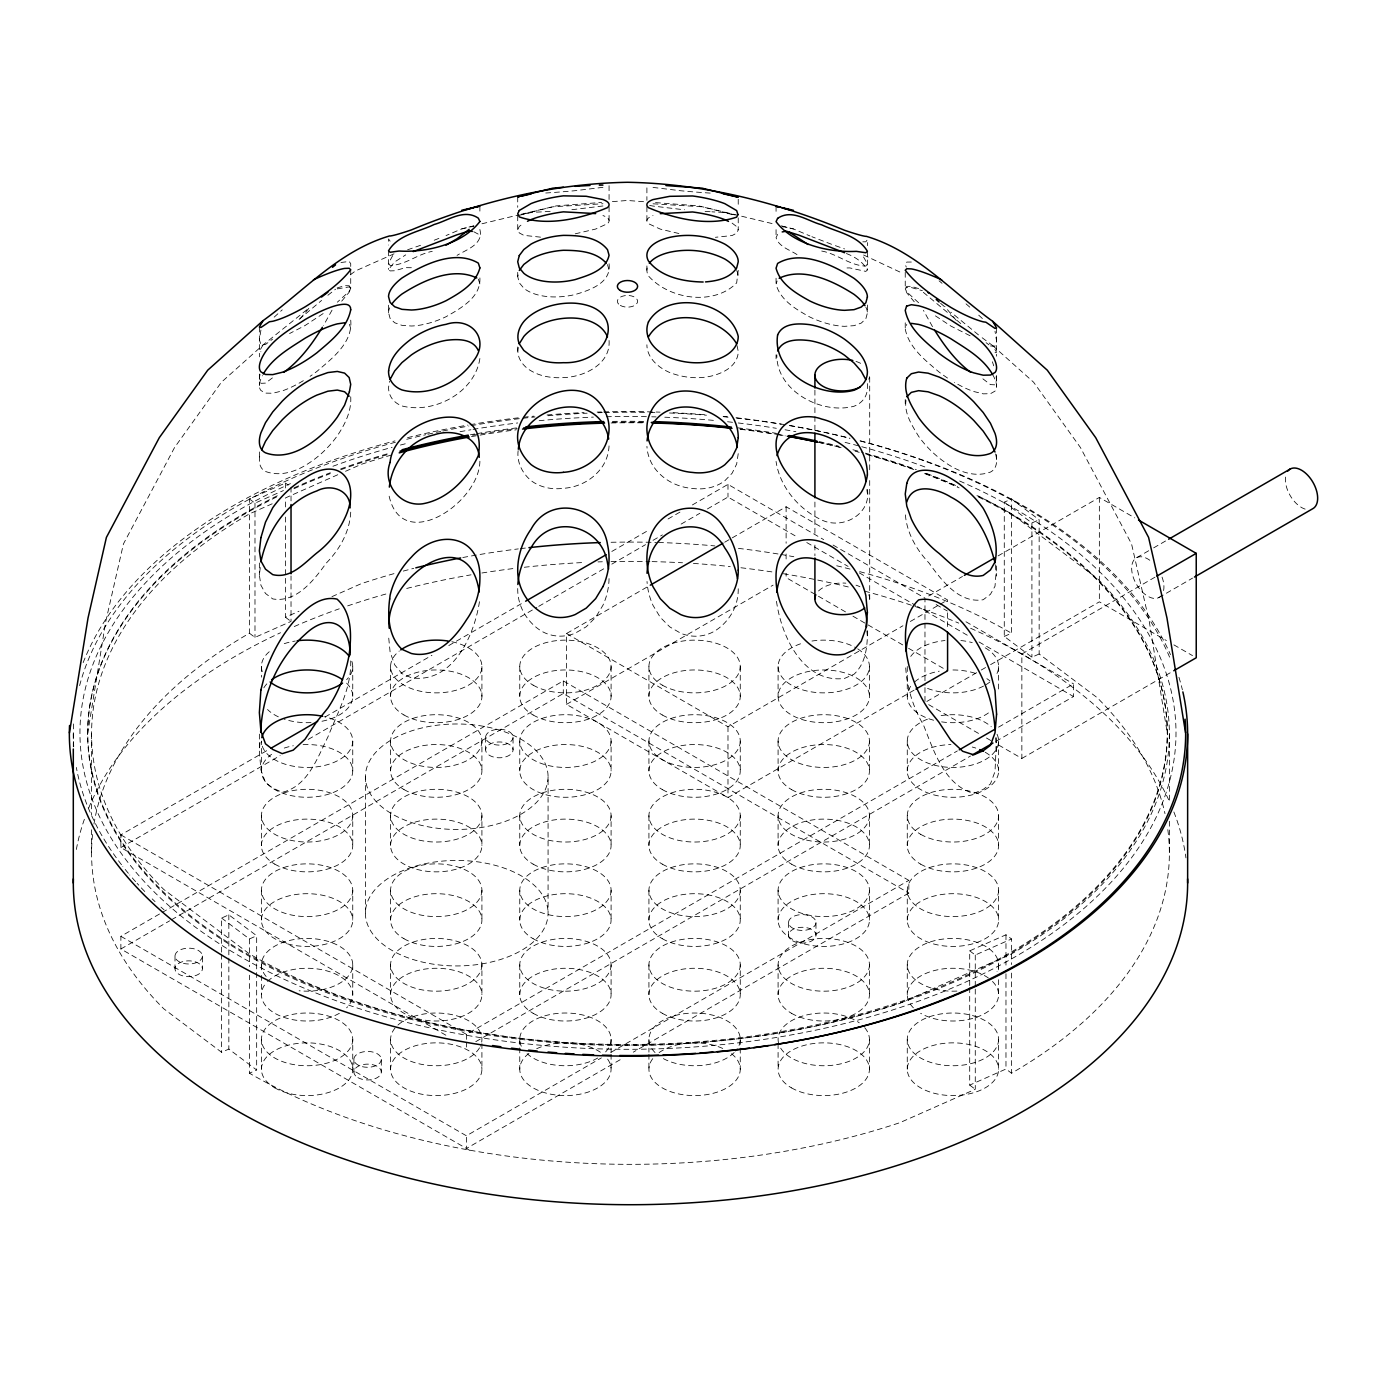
<?xml version="1.0" encoding="UTF-8"?>
<svg xmlns="http://www.w3.org/2000/svg" width="1387" height="1387" viewBox="0 0 1387 1387"><rect width="100%" height="100%" fill="white"/><g stroke="black" fill="none" stroke-linecap="round" stroke-linejoin="round"><path stroke-width="0.75" stroke-dasharray="5 3.75" d="M350.72 660.923C351.448 688.437 337.613 712.398 327.887 737.017C317.38 757.805 307.654 786.516 282.22 792.289L272.754 788.093L265.489 782.459L260.929 769.958L259.369 751.286L260.08 740.554M996.577 737.763L995.016 771.467L990.457 783.95L983.192 789.411L973.743 793.451C944.2 785.146 933.711 750.454 923.395 724.794C912.785 706.902 906.561 686.305 905.59 665.517M867.395 630.738C867.516 646.099 866.025 663.211 854.028 674.221L844.562 678.416C801.998 683.895 779.997 633.426 776.061 597.901M479.451 601.698C474.337 635.835 452.422 683.947 411.384 677.792L401.918 673.597L394.671 664.824L390.111 652.063L388.551 636.2M738.231 588.747C738.577 605.824 729.493 621.445 715.397 630.617A37.016 35.247 15.1 0 1 680.74 633.252L669.73 626.855L660.264 617.336L653.017 605.356A71.864 68.431 15.1 0 1 647.018 581.465M350.72 512.15C349.801 531.568 339.676 549.46 326.274 563.087C313.913 580.165 296.541 602.981 272.754 598.924L265.489 593.463L260.929 585.245L259.369 575.12L260.271 567.56M518.131 450.654C516.658 462.062 522.344 473.435 531.1 480.613A42.46 34.935 -15 0 0 563.382 488.311C579.229 487.34 594.295 479.07 602.946 465.668A53.313 45.025 -5.4 0 0 609.066 444.481M867.395 489.524C871.452 514.317 842.62 530.042 821.728 519.986C798.739 509.324 779.667 486.716 776.061 461.42M479.885 461.23C479.399 503.568 399.647 556.118 388.551 493.183M738.231 453.653L736.67 464.004L732.111 473.244L724.846 480.734A42.442 34.952 15.1 0 1 692.564 488.449C676.769 487.253 661.651 479.191 653.017 465.703A53.313 45.025 5.4 0 1 646.931 446.354M996.577 565.931L995.016 586.198L990.457 594.277L983.192 599.739C958.937 603.813 941.496 580.251 928.943 562.914C916.027 549.269 906.092 531.758 905.243 512.635M259.993 374.334L259.369 378.304L260.929 383.332L265.489 383.107L272.563 377.784M87.624 733.844L105.672 621.896L123.443 543.912L174.571 447.498L221.417 382.205L262.975 344.999L308.001 308.833M479.885 358.505C474.822 392.59 433.958 414.262 401.918 405.94A42.442 27.723 -28.1 0 1 388.551 387.285L389.73 381.234M867.395 383.592L867.395 387.597A42.442 27.723 28.1 0 1 854.028 406.235C821.641 414.938 776.217 390.926 776.841 354.864M609.066 340.491C610.817 364.226 583.823 377.091 563.382 377.593A45.39 29.838 -6.1 0 1 531.1 370.866C522.31 366.047 515.062 355.523 518.929 345.38M350.72 320.137C353.009 342.762 332.134 358.349 316.86 371.456A71.864 28.121 -41.3 0 1 310.116 376.31M995.571 453.896A37.016 19.314 45.3 0 1 990.457 472.065C977.194 476.955 962.751 473.158 950.91 466.119A71.864 46.569 47.9 0 1 918.61 436.298C911.9 425.168 903.093 412.06 906.404 398.485M609.066 263.773C611.615 282.879 589.787 290.247 575.206 294.495A46.36 24.637 -8.3 0 1 523.853 288.236L519.275 282.792L517.715 276.637L518.755 272.528M738.231 270.326L736.67 282.879C713.941 306.163 669.21 299.488 648.44 275.909A46.36 21.932 3.3 0 1 648.457 264.64M479.885 277.92C481.081 297.303 460.501 308.451 446.042 316.721A53.313 26.214 -26 0 1 411.384 326.014L401.918 325.338L394.671 322.755L390.111 318.438L388.551 312.699L388.551 304.707M947.529 378.044A71.864 28.121 41.3 0 1 939.086 372.045C925.354 360.36 908.849 347.721 905.243 329.014L906.786 324.385M867.395 305.001L867.395 313.011L865.852 318.75L861.275 323.084L854.028 325.668L844.562 326.326A53.313 26.214 26 0 1 809.921 317.051C796.363 309.544 780.205 300.233 776.061 284.214L777.101 281.024M479.885 229.479C483.612 244.32 466.864 249.383 457.051 255.364M540.549 237.16L523.835 235.357L519.275 232.912L517.715 229.774L519.275 226.48L523.835 222.995M797.005 254.584C789.671 249.712 778.922 246.903 776.061 237.68L777.622 234.368L780.656 232.756M332.03 310.151L323.483 325.494M350.72 269.754L350.72 288.392L349.16 291.443L337.336 302.193M411.384 267.726L405.559 267.656L394.671 270.76L390.111 270.916L388.551 269.425L394.671 261.952L405.715 254.879M738.231 217.898L738.231 229.895L736.67 233.12L732.111 235.547L715.397 237.298M260.929 330.089L259.369 339.659L260.929 344.687L265.489 344.461L272.563 339.156M262.975 344.999L259.369 351.344L260.929 351.778M308.833 308.365L299.8 319.131M392.712 255.555L388.551 263.253L390.111 265.472C405.247 265.194 417.504 254.046 432.241 251.359M341.687 301.152L349.16 292.224L350.72 287.976L349.16 285.739L344.6 285.705L337.093 287.959M867.395 251.255L867.395 269.91L865.852 271.401L849.798 267.916L844.562 267.986M918.61 302.747L906.786 291.929L905.243 288.877L906.786 287.369L911.346 287.542L922.39 290.698M299.141 319.339L321.593 300.424M327.887 295.275L335.55 289.19M350.304 274.799L355.471 270.933L394.012 253.838M323.154 313.566L305.053 325.529L289.554 333.539M445.868 1035.205L120.877 847.561L120.877 834.887L267.032 750.506M325.13 716.975L431.929 655.305M448.799 645.562L523.749 602.305M611.823 551.454L649.289 529.817M668.031 518.998L681.138 511.422M692.39 504.937L727.984 484.375L823.67 539.612M120.877 847.561L280.157 755.603M308.261 739.392L536.873 607.402M538.745 606.327L604.316 568.462M611.823 564.128L645.544 544.658M653.034 540.323L662.414 534.914M681.138 524.095L699.88 513.277M707.387 508.96L727.984 497.049L797.404 537.133M914.085 690.154L727.984 797.594L566.52 704.371L566.52 633.53L648.405 586.25M724.707 542.213L786.117 506.758L947.581 599.964L947.581 604.264M469.656 1150.343L120.877 948.985L120.877 936.312L160.251 913.582M162.123 912.507L563.295 680.896L908.832 880.381L908.832 893.055L633.27 1052.161M120.877 948.985L169.63 920.847M171.503 919.772L563.295 693.569L908.832 893.055M566.52 704.371L773.096 585.123M928.735 595.942L962.474 576.455M998.103 555.892L1099.354 497.43L1134.757 517.871M566.52 633.53L727.984 726.753L902.92 625.762M910.357 621.463L938.271 605.339M940.143 604.264L947.581 599.964M1136.785 557.609L1151.782 548.957M1153.655 547.865L1166.779 540.289M926.845 701.441L979.361 671.117M981.233 670.042L988.723 665.708M990.613 664.633L1099.354 601.837L1166.432 640.569M1154.99 577.183L1021.855 654.04L1021.855 758.446L995.779 743.397M1158.821 597.589L1192.56 578.102M120.877 834.887L466.413 1034.373L957.342 750.939M998.571 727.135L1073.521 683.878L1073.521 696.551L994.826 741.993M475.793 1041.654L970.467 756.054M1021.855 758.446L1171.859 671.845M120.877 936.312L466.413 1135.797L601.386 1057.882M610.765 1052.473L908.832 880.381M620.145 1059.737L466.413 1148.488L466.413 1135.797M473.886 225.821L461.802 228.872L446.042 235.565M93.952 824.069A538.902 311.121 0 0 1 249.417 633.218L249.417 498.973L285.462 483.005L288.236 485.086M249.417 498.973L254.983 503.152L283.433 490.547M272.181 503.793L249.417 513.883A538.902 311.121 0 0 0 163.77 889.448L249.417 953.892A538.902 311.121 0 0 0 899.92 1003.338L1011.522 953.892A538.902 311.121 0 0 0 1097.169 578.327L1011.522 513.883A538.902 311.121 0 0 0 976.968 495.592M337.769 474.735L285.462 497.916L285.462 508.578M345.519 471.303L361.019 464.437A538.902 311.121 0 0 1 390.961 455.179M285.462 517.091L285.462 617.25L299.02 611.234M331.961 596.635L361.019 583.771A538.902 311.121 0 0 1 395.07 573.334M249.417 633.218L254.983 637.396L291.027 621.428L291.027 575.952M1039.158 654.005L1031.911 657.213L1004.275 636.425L1004.275 502.181L1011.522 498.973L1039.158 519.761L1039.158 654.005L1097.169 697.644A538.902 311.121 0 0 1 1164.993 813.649M1004.275 502.181L1031.911 522.968L1039.158 519.761M221.591 952.141L221.591 918.038L228.838 914.831L256.664 935.757L256.664 970.397M221.591 918.038L249.417 938.964L256.664 935.757M1004.275 636.425L1011.522 633.218L1011.522 498.973M92.548 834.523A538.902 311.121 0 0 0 163.77 1008.782L221.591 1052.282L228.838 1049.075L256.664 1070.001L249.417 1073.209L249.417 975.2M969.704 985.498L969.704 950.858L1005.974 934.786L1011.522 938.964L1011.522 964.537M969.704 950.858L975.269 955.036L1011.522 938.964M969.704 987.665L969.704 1085.102L1005.974 1069.03L1011.522 1073.209A538.902 311.121 0 0 0 1167.334 826.167M975.269 989.139L975.269 1089.28L899.92 1122.655A538.902 311.121 0 0 1 249.417 1073.209M434.218 240.228L442.106 237.125M420.556 245.308L407.605 249.781M340.977 262.49L349.16 261.45L350.72 263.669L350.72 267.726M995.016 352.731L996.577 352.298L992.797 345.692L980.037 336.157M481.948 223.775L519.015 214.812M471.753 226.861L473.765 226.358M523.835 213.962L552.841 206.802L602.946 203.733M337.336 288.877L349.16 286.901L350.72 288.392M521.096 214.309L556.326 205.883L601.611 202.433M575.206 233.831L595.682 229.046L607.506 223.636A53.313 11.755 -3 0 0 602.946 215.54M461.802 228.872L466.517 227.763M470.141 226.913L473.765 226.064M519.275 215.297L532.123 212.315L540.549 211.951A37.016 1.439 -4.6 0 0 551.575 211.257M602.946 187.332L575.206 190.678A37.016 1.439 -4.6 0 1 544.016 193.105M602.946 205.969L575.206 209.316A37.016 1.439 -4.6 0 1 569.416 209.853M612.395 201.618L627.496 200.474L644.747 201.791M862.801 241.823L865.852 241.806L867.395 239.587L867.395 245.655M911.346 262.039L906.786 262.074L905.243 264.293L906.266 267.136M653.017 203.802L702.117 206.802L735.162 214.968M990.457 345.97L995.016 346.195L996.577 341.167L995.016 331.233M655.531 202.606L698.667 205.883L773.131 223.81M653.017 187.418L680.74 190.747A37.068 1.439 4.6 0 0 713.698 193.296M732.111 214.482L723.043 212.367A37.068 1.439 4.6 0 1 711.93 211.83M782.181 226.306L793.485 228.959L809.921 235.929M678.902 233.519L660.264 229.098L648.44 223.671A53.313 11.755 3 0 1 653.017 215.592M782.181 226.601L783.967 227.035M781.28 225.856L793.485 228.959M835.39 245.672L844.562 248.914M821.728 251.047C837.228 253.838 849.988 265.715 865.852 266.096L867.395 263.877L862.731 255.52M831.576 244.285L811.88 236.709M863.598 255L902.816 273.395M846.399 253.544C854.721 256.664 863.095 262.004 867.395 269.91M970.068 335.741L950.91 326.084L932.792 314.121M473.765 231.733L478.324 234.178L479.885 237.472M1173.887 644.868L1192.508 655.618M833.05 545.039L924.973 598.109L924.973 685.455M936.156 604.559L947.338 611.008M965.959 621.775L1073.521 683.878M806.783 542.542L848.064 566.381M859.316 572.883L915.593 605.373M917.466 606.448L967.831 635.523M979.014 641.973L1073.521 696.551M845.515 611.892L786.117 577.599L786.117 573.299M852.936 616.175L906.751 647.244M908.606 648.318L947.581 670.823M928.701 704.665L979.014 733.706M986.452 738.005L993.907 742.322M918.61 288.583L911.346 286.329L906.786 286.363L905.243 288.583L906.786 292.848L914.258 301.777M986.105 342.693L989 344.878M969.704 1085.102L975.269 1089.28M285.462 617.25L289.623 620.388M732.111 223.116L736.67 226.601L738.231 229.895M978.476 334.908L950.91 312.179M923.343 292.328L961.243 323.969M939.086 280.815L942.033 283.312M940.559 303.268L946.471 308.365M992.797 345.692L1033.592 382.205L1080.421 447.498L1131.549 543.912L1149.338 621.896L1167.386 733.844M956.163 320.276L944.998 306.683M982.898 378.842L990.457 384.615L995.016 384.84L996.577 379.813L995.953 375.842M390.111 241.182L388.551 238.963L388.551 245.031M932.48 326.656L923.447 310.359M478.324 279.134L479.885 283.919M992.416 361.782L993.716 365.821M349.403 324.315L350.72 328.424M607.506 264.605L609.066 270.17M737.034 345.571L738.231 351.31A45.39 28.936 7.8 0 1 724.864 370.936C707.994 380.038 687.258 379.344 669.73 372.531A46.36 31.138 3.9 0 1 646.897 344.791M866.875 489.611L867.395 493.668M995.242 564.717L996.577 576.056M517.715 588.521C517.42 605.582 526.453 621.307 540.549 630.548A37.016 35.247 -15.1 0 0 575.206 633.183L586.233 626.785L595.682 617.267L602.946 605.269A71.864 68.431 -15.1 0 0 609.066 577.287M866.875 630.842L867.395 636.824M995.589 737.78L996.577 752.794M1169.362 733.879L1169.362 802.067M1169.362 821.243L1169.362 853.213M1099.354 497.43L1099.354 601.837M1031.911 522.968L1031.911 657.213M1011.522 973.067L1011.522 1073.209M1005.974 934.786L1005.974 965.109M1005.974 973.761L1005.974 1069.03M998.605 666.506L998.605 692.078M998.605 741.074L998.605 770.912M998.605 815.66L998.605 845.481M998.605 890.229A45.667 26.37 0 0 1 930.105 913.062A45.667 26.37 0 0 1 930.105 867.395A45.667 26.37 0 0 1 998.605 890.229L998.605 920.066A45.667 26.37 0 0 1 930.105 942.9A45.667 26.37 0 0 1 930.105 897.233A45.667 26.37 0 0 1 998.605 920.066M998.605 964.815L998.605 971.195M998.605 979.725L998.605 994.635M998.605 1039.383A45.667 26.37 0 0 1 930.105 1062.217A45.667 26.37 0 0 1 930.105 1016.55A45.667 26.37 0 0 1 998.605 1039.383L998.605 1069.221A45.667 26.37 0 0 1 930.105 1092.054A45.667 26.37 0 0 1 930.105 1046.387A45.667 26.37 0 0 1 998.605 1069.221M996.577 328.008L996.577 356.199M996.577 375.513L996.577 386.245M996.577 454.607L996.577 460.831M975.269 955.036L975.269 987.007M947.581 612.846L947.581 630.027M924.973 687.588L924.973 702.515M907.271 666.506L907.271 696.326M907.271 741.074L907.271 770.912M907.271 815.66L907.271 845.481M907.271 890.229L907.271 920.066M907.271 964.815L907.271 994.635M907.271 1039.383L907.271 1069.221M905.243 272.303L905.243 288.877M905.243 322.807L905.243 329.014M905.243 399.456L905.243 403.6M869.701 469.777L869.701 375.114A27.393 15.812 0 0 1 868.782 379.206M869.701 480.526L869.701 598.855M869.441 666.506L869.441 696.326A45.667 26.37 0 0 1 800.923 719.159A45.667 26.37 0 0 1 800.923 673.493A45.667 26.37 0 0 1 869.441 696.326M869.441 741.074A45.667 26.37 0 0 1 800.923 763.908A45.667 26.37 0 0 1 800.923 718.241A45.667 26.37 0 0 1 869.441 741.074L869.441 770.912M869.441 815.66A45.667 26.37 0 0 1 800.923 838.494A45.667 26.37 0 0 1 800.923 792.827A45.667 26.37 0 0 1 869.441 815.66L869.441 845.481M869.441 890.229A45.667 26.37 0 0 1 800.923 913.062A45.667 26.37 0 0 1 800.923 867.395A45.667 26.37 0 0 1 869.441 890.229L869.441 920.066A45.667 26.37 0 0 1 800.923 942.9A45.667 26.37 0 0 1 800.923 897.233A45.667 26.37 0 0 1 869.441 920.066M869.441 964.815A45.667 26.37 0 0 1 800.923 987.648A45.667 26.37 0 0 1 800.923 941.981A45.667 26.37 0 0 1 869.441 964.815L869.441 994.635M869.441 1039.383L869.441 1069.221M815.972 922.511A13.697 7.906 0 0 1 795.41 929.359A13.697 7.906 0 0 1 795.41 915.663A13.697 7.906 0 0 1 815.972 922.511L815.972 935.202M814.915 390.18L814.915 431.045M814.915 502.042L814.915 536.457M814.915 545.074L814.915 555.823M788.562 922.511L788.562 935.202M786.117 506.758L786.117 543.253M786.117 553.985L786.117 562.567M778.09 666.506L778.09 696.326M778.09 741.074L778.09 770.912M778.09 815.66L778.09 845.481M778.09 890.229L778.09 920.066M778.09 964.815L778.09 994.635M778.09 1043.648L778.09 1069.221M776.061 206.334L776.061 214.621M776.061 229.67L776.061 237.68M776.061 278.215L776.061 284.214M776.061 354.812L776.061 358.8M740.259 666.506L740.259 696.326M740.259 741.074A45.667 26.37 0 0 1 671.759 763.908A45.667 26.37 0 0 1 671.759 718.241A45.667 26.37 0 0 1 740.259 741.074L740.259 770.912M740.259 815.66A45.667 26.37 0 0 1 671.759 838.494A45.667 26.37 0 0 1 671.759 792.827A45.667 26.37 0 0 1 740.259 815.66L740.259 845.481M740.259 890.229A45.667 26.37 0 0 1 671.759 913.062A45.667 26.37 0 0 1 671.759 867.395A45.667 26.37 0 0 1 740.259 890.229L740.259 920.066M740.259 964.815A45.667 26.37 0 0 1 671.759 987.648A45.667 26.37 0 0 1 671.759 941.981A45.667 26.37 0 0 1 740.259 964.815L740.259 994.635M740.259 1039.383L740.259 1069.221M738.231 199.26L738.231 207.53M727.984 484.375L727.984 497.049M727.984 726.753L727.984 797.594M648.925 666.506L648.925 696.326M648.925 741.074L648.925 770.912M648.925 815.66L648.925 845.481M648.925 890.229L648.925 920.066M648.925 964.815L648.925 994.635M648.925 1039.383L648.925 1052.161M648.925 1054.293L648.925 1069.221M646.897 187.852L646.897 200.283M646.897 206.767L646.897 220.776M646.897 265.94L646.897 270.205M611.095 666.506L611.095 696.326M611.095 741.074A45.667 26.37 0 0 1 542.594 763.908A45.667 26.37 0 0 1 542.594 718.241A45.667 26.37 0 0 1 611.095 741.074L611.095 770.912A45.667 26.37 0 0 1 542.594 793.745A45.667 26.37 0 0 1 542.594 748.078A45.667 26.37 0 0 1 611.095 770.912M611.095 815.66A45.667 26.37 0 0 1 542.594 838.494A45.667 26.37 0 0 1 542.594 792.827A45.667 26.37 0 0 1 611.095 815.66L611.095 845.481M611.095 890.229A45.667 26.37 0 0 1 542.594 913.062A45.667 26.37 0 0 1 542.594 867.395A45.667 26.37 0 0 1 611.095 890.229L611.095 920.066M611.095 964.815A45.667 26.37 0 0 1 542.594 987.648A45.667 26.37 0 0 1 542.594 941.981A45.667 26.37 0 0 1 611.095 964.815L611.095 994.635M611.095 1039.383L611.095 1052.161M611.095 1054.293L611.095 1069.221M609.066 185.702L609.066 200.213M609.066 206.732L609.066 220.741M563.295 680.896L563.295 693.569M548.073 776.72A91.334 52.741 0 0 1 411.055 822.387A91.334 52.741 0 0 1 411.055 731.053A91.334 52.741 0 0 1 548.073 776.72L548.073 913.201A91.334 52.741 0 0 1 411.055 958.868A91.334 52.741 0 0 1 411.055 867.516A91.334 52.741 0 0 1 548.073 913.201M519.761 666.506L519.761 696.326M519.761 741.074L519.761 770.912M519.761 815.66L519.761 845.481M519.761 890.229L519.761 920.066M519.761 964.815L519.761 994.635M519.761 1039.383L519.761 1045.781M519.761 1047.913L519.761 1069.221M517.715 196.954L517.715 207.304M517.715 215.765L517.715 229.774M517.715 272.389L517.715 276.637M517.715 346.958L517.715 351.223M513.051 737.19A13.697 7.906 0 0 1 492.506 744.039A13.697 7.906 0 0 1 492.506 730.342A13.697 7.906 0 0 1 513.051 737.19L513.051 749.864A13.697 7.906 0 0 1 492.506 756.73A13.697 7.906 0 0 1 492.506 743.016A13.697 7.906 0 0 1 513.051 749.864M485.658 737.19L485.658 749.864M481.913 666.506L481.913 696.326M481.913 741.074A45.667 26.37 0 0 1 413.413 763.908A45.667 26.37 0 0 1 413.413 718.241A45.667 26.37 0 0 1 481.913 741.074L481.913 770.912M481.913 815.66A45.667 26.37 0 0 1 413.413 838.494A45.667 26.37 0 0 1 413.413 792.827A45.667 26.37 0 0 1 481.913 815.66L481.913 845.481A45.667 26.37 0 0 1 413.413 868.314A45.667 26.37 0 0 1 413.413 822.647A45.667 26.37 0 0 1 481.913 845.481M481.913 890.229A45.667 26.37 0 0 1 413.413 913.062A45.667 26.37 0 0 1 413.413 867.395A45.667 26.37 0 0 1 481.913 890.229L481.913 920.066M481.913 964.815A45.667 26.37 0 0 1 413.413 987.648A45.667 26.37 0 0 1 413.413 941.981A45.667 26.37 0 0 1 481.913 964.815L481.913 994.635A45.667 26.37 0 0 1 413.413 1017.469A45.667 26.37 0 0 1 413.413 971.802A45.667 26.37 0 0 1 481.913 994.635M481.913 1043.648L481.913 1069.221A45.667 26.37 0 0 1 413.413 1092.054A45.667 26.37 0 0 1 413.413 1046.387A45.667 26.37 0 0 1 481.913 1069.221M479.885 206.108L479.885 214.378M466.413 1034.373L466.413 1047.064M390.579 666.506L390.579 696.326M390.579 741.074L390.579 770.912M390.579 815.66L390.579 845.481M390.579 890.229L390.579 920.066M390.579 964.815L390.579 994.635M390.579 1039.383L390.579 1069.221M388.551 250.787L388.551 269.425M381.304 1059.356A13.697 7.906 0 0 1 360.759 1066.222A13.697 7.906 0 0 1 360.759 1052.508A13.697 7.906 0 0 1 381.304 1059.356L381.304 1072.047M365.388 776.72L365.388 913.201M353.91 1059.356L353.91 1072.047M352.749 666.506L352.749 696.326M352.749 741.074L352.749 770.912M352.749 815.66A45.667 26.37 0 0 1 284.248 838.494A45.667 26.37 0 0 1 284.248 792.827A45.667 26.37 0 0 1 352.749 815.66L352.749 845.481M352.749 890.229A45.667 26.37 0 0 1 284.248 913.062A45.667 26.37 0 0 1 284.248 867.395A45.667 26.37 0 0 1 352.749 890.229L352.749 920.066A45.667 26.37 0 0 1 284.248 942.9A45.667 26.37 0 0 1 284.248 897.233A45.667 26.37 0 0 1 352.749 920.066M352.749 964.815L352.749 994.635M352.749 1039.383A45.667 26.37 0 0 1 284.248 1062.217A45.667 26.37 0 0 1 284.248 1016.55A45.667 26.37 0 0 1 352.749 1039.383L352.749 1069.221M350.72 396.786C351.639 411.003 345.068 424.266 337.336 435.743A71.864 46.569 -47.9 0 1 305.053 465.547C293.194 472.603 278.735 476.417 265.489 471.459A37.016 19.314 -45.3 0 1 259.941 455.109M291.027 487.184L291.027 502.337M285.462 483.005L285.462 489.403M261.415 666.506L261.415 677.151M261.415 770.912L261.415 741.074A45.667 26.37 0 0 0 301.118 767.219A45.667 26.37 0 0 0 351.188 747.905A45.667 26.37 0 0 0 324.558 716.715M261.415 815.66L261.415 845.481M261.415 890.229L261.415 920.066M261.415 964.815L261.415 973.327M261.415 975.46L261.415 994.635M261.415 1039.383L261.415 1069.221M259.369 327.055L259.369 356.84M259.369 374.005L259.369 385.638M259.369 451.937L259.369 460.224M259.369 562.966L259.369 575.12M259.369 734.104L259.369 751.286M256.664 972.564L256.664 1070.001M254.983 503.152L254.983 637.396M249.417 938.964L249.417 966.67M228.838 914.831L228.838 955.972M228.838 958.14L228.838 1049.075M221.591 954.256L221.591 1052.282M202.398 956.076A13.697 7.906 0 0 1 181.853 962.925A13.697 7.906 0 0 1 181.853 949.228A13.697 7.906 0 0 1 202.398 956.076L202.398 968.75A13.697 7.906 0 0 1 181.853 975.598A13.697 7.906 0 0 1 181.853 961.902A13.697 7.906 0 0 1 202.398 968.75M175.005 956.076L175.005 968.75M91.577 733.879L91.577 814.862M91.577 829.773L91.577 853.213M73.303 733.879L73.303 746.865M1161.491 595.387A22.833 13.176 60 0 1 1140.894 590.463A22.833 13.176 60 0 1 1132.503 562.81A22.833 13.176 60 0 1 1151.158 561.302M1162.046 577.061A22.833 13.176 60 0 1 1163.242 591.954M1305.15 509.116A22.833 13.176 60 0 1 1286.078 474.493M818.573 590.949A27.393 15.812 0 0 1 845.879 583.164M856.004 585.158A27.393 15.812 0 0 1 859.923 586.736M868.782 594.763A27.393 15.812 0 0 1 868.782 602.946M856.004 361.418A27.393 15.812 0 0 1 861.691 363.931M978.32 496.061A539.716 311.607 0 0 1 1018.335 947.772A539.716 311.607 0 0 1 234.94 946.732A539.716 311.607 0 0 1 278.579 495.142M294.009 487.86A539.716 311.607 0 0 1 330.349 472.742M340.769 468.875A539.716 311.607 0 0 1 389.678 453.15M470.401 434.755A539.716 311.607 0 0 1 474.753 433.992M476.937 433.628A539.716 311.607 0 0 1 517.264 427.837M612.413 421.388A539.716 311.607 0 0 1 644.747 421.423M737.745 427.837A539.716 311.607 0 0 1 780.24 433.992M819.128 441.569A539.716 311.607 0 0 1 838.268 446.007M852.936 449.752A539.716 311.607 0 0 1 863.269 452.561M865.332 453.15A539.716 311.607 0 0 1 916.322 469.638M926.707 473.522A539.716 311.607 0 0 1 957.047 486.091M978.424 496.979A539.89 311.694 0 0 1 1019.029 948.448A539.89 311.694 0 0 1 235.963 948.448A539.89 311.694 0 0 1 276.585 496.979M293.923 488.761A539.89 311.694 0 0 1 330.262 473.643M340.682 469.777A539.89 311.694 0 0 1 389.608 454.034M472.534 435.258A539.89 311.694 0 0 1 479.07 434.166M481.237 433.802A539.89 311.694 0 0 1 517.23 428.722M612.395 422.272A539.89 311.694 0 0 1 644.764 422.307M739.895 428.982A539.89 311.694 0 0 1 775.94 434.166M778.107 434.512A539.89 311.694 0 0 1 784.626 435.639M819.197 442.453A539.89 311.694 0 0 1 842.55 447.932M855.085 451.191A539.89 311.694 0 0 1 859.229 452.318M867.447 454.624A539.89 311.694 0 0 1 914.31 469.777M924.73 473.643A539.89 311.694 0 0 1 959.111 487.877M83.151 662.639A558.146 322.252 0 0 1 394.966 440.893M407.553 437.668A558.146 322.252 0 0 1 467.783 425.081M469.968 424.699A558.146 322.252 0 0 1 521.131 417.504M523.28 417.262A558.146 322.252 0 0 1 534.047 416.152M547.05 414.973A558.146 322.252 0 0 1 584.066 412.58M597.138 412.078A558.146 322.252 0 0 1 601.49 411.956M603.674 411.887A558.146 322.252 0 0 1 660.039 412.147M673.111 412.685A558.146 322.252 0 0 1 707.959 414.973M723.112 416.36A558.146 322.252 0 0 1 727.412 416.811M736.012 417.747A558.146 322.252 0 0 1 787.209 425.081M789.394 425.445A558.146 322.252 0 0 1 849.555 438.205M860.027 440.893A558.146 322.252 0 0 1 1170.195 658.548M274.193 317.138A121.241 5.583 -39.2 0 1 282.22 309.856M649.636 205.415A71.864 2.791 4.6 0 0 653.017 206.056L680.74 209.385A37.068 1.439 4.6 0 0 684.554 209.749M710.092 211.708A37.068 1.439 4.6 0 1 704.388 211.344M959.613 480.994A548.021 316.409 0 0 1 1034.251 945.24A548.021 316.409 0 0 1 226.74 948.413A548.021 316.409 0 0 1 290.42 483.63M332.949 466.257A548.021 316.409 0 0 1 392.122 447.29M400.41 445.054A548.021 316.409 0 0 1 408.766 442.904M460.068 431.704A548.021 316.409 0 0 1 470.921 429.762M473.088 429.381A548.021 316.409 0 0 1 517.715 422.966M539.144 420.677A548.021 316.409 0 0 1 593.376 417.123M606.396 416.741A548.021 316.409 0 0 1 649.567 416.741M651.734 416.793A548.021 316.409 0 0 1 656.068 416.898M664.754 417.21A548.021 316.409 0 0 1 716.802 420.677M727.551 421.752A548.021 316.409 0 0 1 736.116 422.706M738.248 422.966A548.021 316.409 0 0 1 776.339 428.306M785.025 429.762A548.021 316.409 0 0 1 795.878 431.704M845.082 442.384A548.021 316.409 0 0 1 859.697 446.163M861.76 446.718A548.021 316.409 0 0 1 927.157 467.8M736.67 270.552A45.39 23.007 7 0 1 738.231 276.724M388.551 312.699A42.442 17.494 -23 0 1 390.111 306.926M303.337 380.679A71.864 28.121 -41.3 0 1 282.22 390.909L272.754 393.249L265.489 393.11L260.929 390.51A37.016 14.494 -41.3 0 1 262.42 375.617M865.852 307.238A42.442 17.494 23 0 1 867.395 313.011M992.607 374.525A37.016 14.494 41.3 0 1 995.016 391.117L990.457 393.7L983.192 393.839L973.743 391.515A71.864 28.121 41.3 0 1 954.308 382.309M966.028 303.84A121.241 5.583 39.2 0 1 972.27 309.37M978.719 315.161A121.241 5.583 39.2 0 1 983.192 319.287M303.112 744.646A45.667 26.37 0 0 1 352.09 775.333A45.667 26.37 0 0 1 288.253 794.924A45.667 26.37 0 0 1 271.592 754.32M284.248 748.078A45.667 26.37 0 0 1 293.35 745.755M76.354 849.468A557.158 321.68 0 0 1 84.78 818.139M88.733 807.875A557.158 321.68 0 0 1 280.555 632.715M294.252 626.543A557.158 321.68 0 0 1 339.243 608.806M347.669 605.894A557.158 321.68 0 0 1 385.95 594M406.72 588.452A557.158 321.68 0 0 1 471.043 574.825M481.913 573.004A557.158 321.68 0 0 1 515.756 568.254M524.303 567.266A557.158 321.68 0 0 1 584.933 562.446M597.988 561.908A557.158 321.68 0 0 1 602.339 561.77M611.026 561.562A557.158 321.68 0 0 1 649.914 561.562M652.098 561.614A557.158 321.68 0 0 1 682.543 562.775M693.413 563.434A557.158 321.68 0 0 1 730.221 566.555M740.918 567.751A557.158 321.68 0 0 1 774.674 572.328M783.378 573.715A557.158 321.68 0 0 1 850.023 587.394M864.673 591.157A557.158 321.68 0 0 1 958.712 623.11M970.64 628.276A557.158 321.68 0 0 1 1168.652 799.779M1173.87 811.967A557.158 321.68 0 0 1 1185.937 857.877M988.428 712.935A45.667 26.37 0 0 1 941.114 721.795M933.624 720.234A45.667 26.37 0 0 1 911.987 684.658M914.622 681.971A45.667 26.37 0 0 1 939.207 671.187M952.938 669.973A45.667 26.37 0 0 1 975.772 673.493M986.868 678.676A45.667 26.37 0 0 1 989.885 680.844M346.629 683.15A45.667 26.37 0 0 1 320.796 721.483M311.052 722.592A45.667 26.37 0 0 1 284.248 719.159M278.336 716.819A45.667 26.37 0 0 1 267.535 709.52M263.825 687.865A45.667 26.37 0 0 1 267.535 683.15M267.535 981.459A45.667 26.37 0 0 1 329.915 971.802A45.667 26.37 0 0 1 346.629 1007.829M339.364 1013.29A45.667 26.37 0 0 1 280.469 1016.064A45.667 26.37 0 0 1 266.131 982.967M607.61 1059.131A45.667 26.37 0 0 1 588.938 1091.812A45.667 26.37 0 0 1 530.181 1085.986A45.667 26.37 0 0 1 531.498 1051.571M536.682 1048.728A45.667 26.37 0 0 1 600.918 1052.612M731.538 1053.721A45.667 26.37 0 0 1 727.013 1087.789A45.667 26.37 0 0 1 668.066 1090.685A45.667 26.37 0 0 1 653.641 1057.553M659.102 1052.612A45.667 26.37 0 0 1 723.338 1048.728M992.485 981.459A45.667 26.37 0 0 1 980.73 1015.561A45.667 26.37 0 0 1 920.639 1013.29M913.392 1007.829A45.667 26.37 0 0 1 927.071 972.911A45.667 26.37 0 0 1 988.428 978.043M985.221 752.257A45.667 26.37 0 0 1 976.344 793.555A45.667 26.37 0 0 1 909.178 778.471A45.667 26.37 0 0 1 950.962 744.559M972.252 747.021A45.667 26.37 0 0 1 975.772 748.078M397.948 1025.028A45.667 26.37 0 0 1 454.815 1015.301A45.667 26.37 0 0 1 480.37 1046.214M479.503 1047.844A45.667 26.37 0 0 1 417.4 1063.396A45.667 26.37 0 0 1 396.699 1026.207M997.045 734.26A45.667 26.37 0 0 1 968.559 765.849A45.667 26.37 0 0 1 911.554 752.222A45.667 26.37 0 0 1 930.105 718.241M941.114 715.605A45.667 26.37 0 0 1 991.237 726.719M864.725 1027.715A45.667 26.37 0 0 1 839.863 1064.054A45.667 26.37 0 0 1 779.65 1046.214M778.488 1042.833A45.667 26.37 0 0 1 805.743 1015.163A45.667 26.37 0 0 1 859.246 1022.791M471.459 436.61A538.902 311.121 0 0 1 516.155 429.831M611.078 422.966A538.902 311.121 0 0 1 645.544 422.879M740.537 429.311A538.902 311.121 0 0 1 774.293 434.044M776.46 434.391A538.902 311.121 0 0 1 785.146 435.847M817.532 442.106A538.902 311.121 0 0 1 843.019 447.984M865.887 454.017A538.902 311.121 0 0 1 914.674 469.534M925.094 473.366A538.902 311.121 0 0 1 957.55 486.612M403.305 571.08A538.902 311.121 0 0 1 413.725 568.358M462.79 557.522A538.902 311.121 0 0 1 469.291 556.326M471.459 555.944A538.902 311.121 0 0 1 518.287 548.905M520.402 548.645A538.902 311.121 0 0 1 526.783 547.9M611.078 542.282A538.902 311.121 0 0 1 656.363 542.438M658.513 542.508A538.902 311.121 0 0 1 714.86 545.923M738.421 548.385A538.902 311.121 0 0 1 778.644 554.072M780.812 554.436A538.902 311.121 0 0 1 793.815 556.724M836.69 565.775A538.902 311.121 0 0 1 851.41 569.433M859.715 571.635A538.902 311.121 0 0 1 1011.522 633.218M164.03 909.82A557.158 321.68 0 0 1 160.979 907.098M155.067 901.619A557.158 321.68 0 0 1 152.171 898.88M144.785 891.512A557.158 321.68 0 0 1 137.088 883.328M135.597 881.664A557.158 321.68 0 0 1 129.771 874.972M128.35 873.29A557.158 321.68 0 0 1 122.854 866.476M121.519 864.76A557.158 321.68 0 0 1 76.354 767.462M73.736 746.431A557.158 321.68 0 0 1 73.598 723.442M79.614 685.611A557.158 321.68 0 0 1 396.283 442.002M406.72 439.298A557.158 321.68 0 0 1 425.757 434.72M427.889 434.235A557.158 321.68 0 0 1 440.754 431.444M442.904 430.993A557.158 321.68 0 0 1 468.875 426.034M471.043 425.67A557.158 321.68 0 0 1 535.035 416.967M547.986 415.753A557.158 321.68 0 0 1 587.117 413.187M597.988 412.754A557.158 321.68 0 0 1 602.339 412.615M604.507 412.563A557.158 321.68 0 0 1 647.746 412.372M649.914 412.407A557.158 321.68 0 0 1 658.6 412.615M669.47 412.997A557.158 321.68 0 0 1 706.451 415.216M723.754 416.759A557.158 321.68 0 0 1 728.071 417.192M736.653 418.111A557.158 321.68 0 0 1 781.21 424.214M789.896 425.67A557.158 321.68 0 0 1 850.023 438.24M860.512 440.91A557.158 321.68 0 0 1 1170.472 654.664M1178.933 677.272A557.158 321.68 0 0 1 1182.383 689.807M857.703 648.856A45.667 26.37 0 0 1 851.895 687.276A45.667 26.37 0 0 1 785.909 681.242A45.667 26.37 0 0 1 800.923 643.672M811.95 641.037A45.667 26.37 0 0 1 856.056 647.85M985.221 647.85A45.667 26.37 0 0 1 995.138 676.596M989.885 681.988A45.667 26.37 0 0 1 985.221 685.143M983.504 686.097A45.667 26.37 0 0 1 926.1 687.831M910.739 656.415A45.667 26.37 0 0 1 944.998 640.534M960.879 640.534A45.667 26.37 0 0 1 972.252 642.614M451.867 641.73A45.667 26.37 0 0 1 477.527 677.775A45.667 26.37 0 0 1 412.962 689.183A45.667 26.37 0 0 1 399.3 651.006M266.131 976.483A45.667 26.37 0 0 1 295.899 939.242A45.667 26.37 0 0 1 352.714 963.844A45.667 26.37 0 0 1 299.141 990.769M351.865 661.356A45.667 26.37 0 0 1 346.629 679.682M262.282 671.655A45.667 26.37 0 0 1 270.136 651.006M284.248 643.672A45.667 26.37 0 0 1 295.258 641.037M655.045 1052.56A45.667 26.37 0 0 1 693.101 1013.03A45.667 26.37 0 0 1 735.543 1051.051M734.139 1052.56A45.667 26.37 0 0 1 662.293 1058.021M521.304 1046.214A45.667 26.37 0 0 1 571.375 1013.238A45.667 26.37 0 0 1 604.975 1052.56M597.71 1058.021A45.667 26.37 0 0 1 527.112 1053.739M956.909 991.081A45.667 26.37 0 0 1 907.289 964.034A45.667 26.37 0 0 1 959.561 938.722A45.667 26.37 0 0 1 997.045 971.628M357.915 1077.63A13.697 7.906 0 0 0 380.836 1074.093A13.697 7.906 0 0 0 364.053 1064.401A13.697 7.906 0 0 0 357.915 1077.63M792.584 940.785A13.697 7.906 0 0 0 815.504 937.248A13.697 7.906 0 0 0 798.721 927.556A13.697 7.906 0 0 0 792.584 940.785M620.336 305.417A10.125 5.843 0 0 0 637.274 302.799A10.125 5.843 0 0 0 624.878 295.656A10.125 5.843 0 0 0 620.336 305.417M533.128 714.981A45.667 26.37 0 0 0 609.534 703.157A45.667 26.37 0 0 0 553.604 670.857A45.667 26.37 0 0 0 533.128 714.981M791.474 1013.29A45.667 26.37 0 0 0 867.881 1001.466A45.667 26.37 0 0 0 811.95 969.166A45.667 26.37 0 0 0 791.474 1013.29M662.293 864.136A45.667 26.37 0 0 0 738.699 852.312A45.667 26.37 0 0 0 682.768 820.012A45.667 26.37 0 0 0 662.293 864.136M403.964 789.55A45.667 26.37 0 0 0 480.37 777.726A45.667 26.37 0 0 0 424.422 745.443A45.667 26.37 0 0 0 403.964 789.55M403.964 938.704A45.667 26.37 0 0 0 480.37 926.88A45.667 26.37 0 0 0 424.422 894.598A45.667 26.37 0 0 0 403.964 938.704M403.964 714.981A45.667 26.37 0 0 0 480.37 703.157A45.667 26.37 0 0 0 424.422 670.857A45.667 26.37 0 0 0 403.964 714.981M662.293 714.981A45.667 26.37 0 0 0 738.699 703.157A45.667 26.37 0 0 0 682.768 670.857A45.667 26.37 0 0 0 662.293 714.981M533.128 864.136A45.667 26.37 0 0 0 609.534 852.312A45.667 26.37 0 0 0 553.604 820.012A45.667 26.37 0 0 0 533.128 864.136M274.782 864.136A45.667 26.37 0 0 0 351.188 852.312A45.667 26.37 0 0 0 295.258 820.012A45.667 26.37 0 0 0 274.782 864.136M920.639 864.136A45.667 26.37 0 0 0 997.045 852.312A45.667 26.37 0 0 0 941.114 820.012A45.667 26.37 0 0 0 920.639 864.136M533.128 938.704A45.667 26.37 0 0 0 609.534 926.88A45.667 26.37 0 0 0 553.604 894.598A45.667 26.37 0 0 0 533.128 938.704M662.293 938.704A45.667 26.37 0 0 0 738.699 926.88A45.667 26.37 0 0 0 682.768 894.598A45.667 26.37 0 0 0 662.293 938.704M791.474 864.136A45.667 26.37 0 0 0 867.881 852.312A45.667 26.37 0 0 0 811.95 820.012A45.667 26.37 0 0 0 791.474 864.136M274.782 1087.859A45.667 26.37 0 0 0 351.188 1076.035A45.667 26.37 0 0 0 295.258 1043.752A45.667 26.37 0 0 0 274.782 1087.859M533.128 1013.29A45.667 26.37 0 0 0 609.534 1001.466A45.667 26.37 0 0 0 553.604 969.166A45.667 26.37 0 0 0 533.128 1013.29M791.474 1087.859A45.667 26.37 0 0 0 867.881 1076.035A45.667 26.37 0 0 0 811.95 1043.752A45.667 26.37 0 0 0 791.474 1087.859M662.293 1013.29A45.667 26.37 0 0 0 738.699 1001.466A45.667 26.37 0 0 0 682.768 969.166A45.667 26.37 0 0 0 662.293 1013.29M662.293 789.55A45.667 26.37 0 0 0 738.699 777.726A45.667 26.37 0 0 0 682.768 745.443A45.667 26.37 0 0 0 662.293 789.55M791.474 789.55A45.667 26.37 0 0 0 867.881 777.726A45.667 26.37 0 0 0 811.95 745.443A45.667 26.37 0 0 0 791.474 789.55M662.293 685.143A45.667 26.37 0 0 0 738.699 673.319A45.667 26.37 0 0 0 682.768 641.037A45.667 26.37 0 0 0 662.293 685.143M533.128 685.143A45.667 26.37 0 0 0 609.534 673.319A45.667 26.37 0 0 0 553.604 641.037A45.667 26.37 0 0 0 533.128 685.143M920.639 834.298A45.667 26.37 0 0 0 997.045 822.474A45.667 26.37 0 0 0 941.114 790.191A45.667 26.37 0 0 0 920.639 834.298"/><path stroke-width="1.5" d="M260.652 731.989C262.282 695.199 277.227 659.085 305.053 634.448C328.754 611.719 350.27 623.422 350.131 654.959M389.244 628.242C383.263 580.026 468.373 517.264 479.226 591.954M906.214 651.613C907.081 620.613 929.897 615.464 950.91 635.263C977.887 659.068 992.537 693.656 995.016 729.198M776.737 592.18C787.001 518.547 871.539 579.159 866.546 626.872M389.331 487.114C391.949 462.495 409.616 440.355 434.218 434.825C452.093 428.548 477.943 435.223 479.261 457.346M518.339 449.232C521.876 406.339 593.359 387.753 607.506 433.732A53.313 45.025 -5.4 0 1 608.668 439.055M776.997 455.595C791.197 408.229 863.251 442.817 865.852 481.514M69.419 732.873L88.022 618.03L106.4 537.41L159.297 437.685L207.721 370.19L262.975 320.709C304.308 290.889 339.174 250.804 389.66 235.911L390.111 235.998A71.864 4.317 -21.9 0 0 411.384 229.913C479.902 201.392 552.98 183.604 627.496 182.286C702.377 183.552 775.732 201.635 844.562 230.277A71.864 4.317 21.9 0 0 865.852 236.362L866.199 236.293C916.651 251.29 951.43 291.599 992.797 321.403L1047.289 370.19L1095.713 437.685L1148.592 537.41L1166.97 618.03L1185.573 732.873M260.929 561.891C267.327 530.996 286.034 501.799 316.86 490.929C330.869 483.404 350.686 490.062 350.096 507.919M261.692 449.769L265.489 441.326L272.754 430.542L282.22 419.828A71.864 37.501 -45.3 0 1 316.86 395.104L327.887 391.203L337.336 390.076L344.6 391.775L349.16 396.179M390.111 379.362L394.671 370.97L401.918 362.631L411.384 354.916A53.313 30.583 -27.8 0 1 446.042 340.37C457.155 338.931 472.95 338.393 478.324 350.634M906.786 502.042C912.629 481.74 937.872 488.865 950.91 497.101C976.136 509.965 988.446 536.682 995.016 562.827M322.373 327.297C312.058 344.201 299.904 360.568 283.78 372.375M519.275 343.785C516.051 336.087 518.79 327.713 523.835 321.541A46.36 28.433 -8.9 0 1 575.206 303.233C629.334 307.585 610.991 364.417 563.382 362.683A45.39 29.838 -6.1 0 1 531.1 355.939L523.835 350.478L519.275 343.785L523.835 336.452A46.36 28.433 -8.9 0 1 575.206 318.143C587.967 318.941 602.114 324.246 607.506 336.816M648.44 321.94C667.39 289.12 729.961 301.187 738.231 336.382A45.39 28.936 7.8 0 1 724.864 356.026C707.994 365.128 687.258 364.434 669.73 357.621A46.36 31.138 3.9 0 1 648.457 321.94M648.44 336.85C666.748 305.643 720.304 315.785 736.67 343.82M262.975 320.709L259.369 327.055L260.929 327.488L269.442 321.749L272.754 321.264A71.864 19.071 -35.9 0 0 305.053 306.891C321.524 296.489 338.688 285.029 350.72 269.754L349.16 268.263L344.6 268.419A71.864 10.957 -29.4 0 0 316.86 278.232L313.427 279.862M777.622 350.928C782.979 338.688 798.825 339.26 809.921 340.682A53.313 30.583 27.8 0 1 844.562 355.245L854.028 362.961L861.275 371.3L865.852 379.691M519.275 270.465L523.835 264.432L531.1 258.988A45.39 22.105 -5.3 0 1 563.382 250.284C578.136 250.388 595.751 251.29 606.188 263.131M906.786 396.769L911.346 392.365L918.61 390.666L928.076 391.81L939.086 395.694A71.864 37.501 45.3 0 1 973.743 420.417L983.192 431.132L990.457 441.916L995.016 452.058M469.135 229.358L457.051 238.755L446.042 245.17M321.559 297.043L327.887 292.224M332.481 267.327L335.55 264.882M779.147 278.267C803.281 266.651 833.292 281.024 854.028 294.356A42.442 17.494 23 0 1 864.985 305.695M270.794 748.339L317.64 721.292M525.621 601.212L606.188 554.696M650.278 585.175L722.852 543.288M964.346 575.38L994.358 558.059M1168.652 539.214L1290.499 468.858M915.94 689.079L947.581 670.823L947.581 632.177M1156.862 576.09L1196.235 553.361L1196.235 657.767L1173.731 670.753M1194.432 577.027L1312.535 508.838A22.833 13.176 60 0 0 1311.773 480.387A22.833 13.176 60 0 0 1287.812 471.077M959.232 749.864L994.826 729.302M972.339 754.961L992.953 743.068M527.476 221.279L531.1 219.562A42.425 10.264 -8.7 0 1 563.365 211.847L595.682 213.598M413.222 251.602L457.051 234.784L469.343 230.901L472.291 231.456M475.29 207.339L479.885 206.108L461.802 210.235M520.801 196.104L552.841 188.164L563.382 187.228M466.517 209.541L473.765 207.721M531.1 193.92L520.801 196.313M782.181 231.941L786.256 231.161L798.895 235.166L844.562 252.729M563.382 472.326C579.211 471.32 594.295 463.085 602.946 449.665A53.313 45.025 -5.4 0 0 607.506 417.73C585.886 352.575 480.717 417.99 531.1 464.593A42.46 34.97 -15.1 0 0 563.399 472.343M344.6 322.79L337.336 323.865A71.864 19.071 -35.9 0 0 305.053 338.22C290.837 347.461 275.233 356.182 265.489 370.502A37.016 14.494 -41.3 0 0 263.339 373.935M660.264 213.65L692.564 211.968A42.442 10.264 8.7 0 1 724.846 219.683L728.487 221.4M705.515 281.908C716.958 281.006 729.961 278.215 736.67 267.968L738.231 261.814A45.39 23.007 7 0 0 724.864 244.147C707.994 235.513 688.177 233.328 669.73 237.368A46.36 21.932 3.3 0 0 648.457 260.999C661.027 277.279 683.756 281.717 703.157 282.012M575.206 186.326L590.012 185.477M599.305 185.164L602.946 185.095M665.951 185.563L702.117 188.164L738.231 197.179L723.043 193.729M911.346 323.362L918.61 324.419A71.864 19.071 35.9 0 1 950.91 338.775C965.109 348.016 980.748 356.736 990.457 371.109A37.016 14.494 41.3 0 1 992.607 374.525M780.656 207.322L776.061 206.334L777.622 206.784M782.181 207.669L793.485 210.321M782.181 207.963L789.446 209.766M928.076 292.692L928.995 293.09M941.669 279.931L939.086 278.7A71.864 10.957 29.4 0 0 911.346 268.905L906.786 268.731L905.243 270.24C917.24 285.549 934.387 297.061 950.91 307.446A71.864 19.071 35.9 0 0 983.192 321.819L985.897 322.217L995.016 328.424L996.577 328.008L992.797 321.403M1138.484 520.021L1196.235 553.361M808.084 244.493L789.446 232.253M476.816 277.972C452.665 266.443 422.636 280.677 401.918 294.061A42.442 17.494 -23 0 0 392.036 303.805M970.588 372.271C955.73 361.14 944.443 345.883 934.682 330.227M936.208 299.453L939.086 302.002M737.277 447.255C731.868 405.75 662.067 388.551 648.44 433.784A53.313 45.025 5.4 0 0 647.07 440.91M1187.636 733.879L1187.636 883.034M814.915 375.114L814.915 388.031M814.915 433.212L814.915 497.742M814.915 557.973L814.915 598.855M291.027 504.504L291.027 573.785M73.303 749.015L73.303 883.034M864.76 607.922A27.393 15.812 0 0 1 830.726 613.193A27.393 15.812 0 0 1 815.833 594.763M859.923 387.233A27.393 15.812 0 0 1 824.398 387.094A27.393 15.812 0 0 1 818.989 366.809A27.393 15.812 0 0 1 852.797 360.499M402.057 449.752A539.716 311.607 0 0 1 468.234 435.137M525.794 426.849A539.716 311.607 0 0 1 603.744 421.561M653.416 421.613A539.716 311.607 0 0 1 731.348 427.092M788.926 435.535A539.716 311.607 0 0 1 816.995 441.101M399.924 451.191A539.89 311.694 0 0 1 468.199 436.021M523.627 427.976A539.89 311.694 0 0 1 603.744 422.446M651.266 422.446A539.89 311.694 0 0 1 731.365 427.976M788.978 436.42A539.89 311.694 0 0 1 817.047 441.985M1185.07 719.177A558.146 322.252 0 0 1 632.957 1056.079A558.146 322.252 0 0 1 69.541 725.47M735.803 269.009A45.39 23.007 7 0 0 724.864 259.057C707.994 250.423 688.177 248.256 669.73 252.278A46.36 21.932 3.3 0 0 649.307 263.305M608.546 569.173A71.864 68.431 -15.1 0 0 607.506 563.174C601.802 524.754 550.275 512.132 531.1 547.778A71.864 66.004 -36.3 0 0 517.854 584.499M737.416 578.656A71.864 66.004 36.3 0 0 724.846 548.021C705.619 512.306 654.231 524.719 648.44 563.261A71.864 68.431 15.1 0 0 647.018 573.299M1187.584 878.873A557.158 321.68 0 0 1 630.478 1204.714A557.158 321.68 0 0 1 73.355 878.873M271.592 679.734A45.667 26.37 0 0 1 342.572 679.734M979.777 749.569A45.667 26.37 0 0 1 983.504 751.321M399.179 452.873A538.902 311.121 0 0 1 469.291 437.009M522.535 429.068A538.902 311.121 0 0 1 604.593 423.122M652.029 423A538.902 311.121 0 0 1 732.024 428.34M787.313 436.229A538.902 311.121 0 0 1 817.532 442.106M415.823 567.838A538.902 311.121 0 0 1 460.64 557.938M528.932 547.657A538.902 311.121 0 0 1 600.259 542.577M1182.868 691.905A557.158 321.68 0 0 1 774.674 1044.602M768.415 1045.538A557.158 321.68 0 0 1 753.696 1047.601M749.448 1048.139A557.158 321.68 0 0 1 717.287 1051.641M712.953 1052.022A557.158 321.68 0 0 1 699.932 1053.045M695.598 1053.357A557.158 321.68 0 0 1 662.951 1055.022M658.6 1055.143A557.158 321.68 0 0 1 619.694 1055.507M611.026 1055.368A557.158 321.68 0 0 1 602.339 1055.143M593.653 1054.866A557.158 321.68 0 0 1 582.765 1054.38M574.062 1053.912A557.158 321.68 0 0 1 565.359 1053.357M556.655 1052.733A557.158 321.68 0 0 1 547.986 1052.022M537.185 1051.017A557.158 321.68 0 0 1 528.586 1050.132M520.021 1049.179A557.158 321.68 0 0 1 511.491 1048.139M500.915 1046.752A557.158 321.68 0 0 1 492.524 1045.538M261.796 737.641A45.667 26.37 0 0 1 322.686 716.299M400.756 649.914A45.667 26.37 0 0 1 448.07 641.037M342.572 683.097A45.667 26.37 0 0 1 270.136 681.988M297.182 640.759A45.667 26.37 0 0 1 349.264 656.415M260.877 690.032L259.369 712.641L260.929 731.313L265.489 743.813L272.754 749.465L282.22 753.644L293.229 750.142L305.053 739.202L316.513 722.072L327.887 708.046A121.241 104.892 -75 0 0 349.16 654.525C351.57 635.714 352.281 612.915 337.041 599.097C319.062 595.179 304.429 610.211 293.229 622.139A121.241 90.346 -71.2 0 0 265.489 671.932L260.877 690.032M996.577 714.149L995.016 732.821L990.457 745.322L983.192 750.766L973.743 754.805L962.717 751.303L950.91 740.346L938.739 721.951L928.076 708.67A121.241 104.892 75 0 1 906.786 655.149C904.393 636.425 903.665 613.904 918.61 599.93C936.693 595.873 951.482 610.921 962.717 622.954A121.241 90.346 71.2 0 1 990.457 672.747L995.016 690.553L996.577 714.149M389.678 598.976C387.441 616.313 388.429 636.546 401.918 649.307L411.384 653.502C435.986 658.929 454.485 638.852 466.517 619.764A71.864 66.004 -36.3 0 0 479.885 579.02C481.566 534.532 437.269 527.788 411.384 557.158A71.864 61.305 -45.6 0 0 390.111 595.266L389.678 598.976M867.395 612.534L865.852 628.398L861.275 641.158L854.028 649.931L844.562 654.127C819.942 658.998 801.305 639.372 789.446 619.989A71.864 66.004 36.3 0 1 776.061 579.263C774.258 534.723 818.815 528.291 844.562 557.539A71.864 61.305 45.6 0 1 865.852 595.63L867.395 612.534M738.231 570.109C738.577 587.186 729.493 602.808 715.397 611.979A37.016 35.247 15.1 0 1 680.74 614.614L669.73 608.217L660.264 598.699L653.017 586.718A71.864 68.431 15.1 0 1 648.44 544.623C654.231 506.082 705.619 493.668 724.846 529.383A71.864 66.004 36.3 0 1 738.231 570.109M260.929 537.601L259.369 550.812L260.929 560.955L265.489 569.173L272.754 574.634C290.993 579.107 304.273 563.087 316.86 552.928A71.864 54.682 -48.4 0 0 344.6 518.547C361.487 484.15 341.722 453.48 305.053 477.908A71.864 46.569 -47.9 0 0 272.754 507.711L265.489 522.188L260.929 537.601M390.111 462.391C382.084 483.682 399.82 506.758 422.394 503.845C447.932 499.511 467.904 478.134 478.324 455.56C489.594 391.515 393.683 417.192 390.111 462.391M349.42 391.706L344.6 405.125L337.336 417.106A71.864 46.569 -47.9 0 1 305.053 446.909C293.194 453.965 278.735 457.779 265.489 452.821A37.016 19.314 -45.3 0 1 260.929 432.813L265.489 422.688L272.754 411.904L282.22 401.19A71.864 37.501 -45.3 0 1 316.86 376.466L327.887 372.566L337.336 371.439L344.6 373.12L349.16 377.541L350.72 384.355L349.42 391.706M867.395 475.03C857.565 536.682 776.841 486.525 776.061 445.418C775.333 421.509 802.189 411.731 821.728 419.082C847.422 425.324 867.412 448.105 867.395 475.03M906.786 483.404L905.243 493.997L906.786 506.134L911.346 519.033A71.864 54.682 48.4 0 0 939.086 553.396C951.326 564.041 964.988 579.818 983.192 575.432L990.457 569.97L995.016 561.908C999.039 543.461 992.225 524.269 983.192 508.283A71.864 46.569 47.9 0 0 950.91 478.463C937.872 470.228 912.629 463.102 906.786 483.404M738.231 437.651L736.67 448.001L732.111 457.225L724.846 464.732A42.442 34.952 15.1 0 1 692.564 472.447C676.769 471.251 661.651 463.189 653.017 449.7A53.313 45.025 5.4 0 1 648.44 417.764C663.263 369.757 738.612 392.486 738.231 437.651M388.637 370.814L388.551 371.283A42.442 27.723 -28.1 0 0 401.918 389.92C428.722 397.219 458.49 382.933 473.765 360.585C490.461 338.809 470.661 316.115 446.042 324.35A53.313 30.583 -27.8 0 0 411.384 338.913C400.912 346.802 389.92 356.979 388.637 370.814M777.622 334.926C771.9 372.774 820.879 399.404 854.028 390.232A42.442 27.723 28.1 0 0 867.395 371.577C866.216 357.569 855.19 347.201 844.562 339.243A53.313 30.583 27.8 0 0 809.921 324.679C798.825 323.258 782.979 322.668 777.622 334.926M350.72 309.786C347.097 328.476 330.591 341.133 316.86 352.818A71.864 28.121 -41.3 0 1 282.22 372.271L272.754 374.611L265.489 374.473L260.929 371.872A37.016 14.494 -41.3 0 1 265.489 351.865C275.233 337.544 290.837 328.823 305.053 319.582A71.864 19.071 -35.9 0 1 337.336 305.227C341.982 304.325 350.946 302.227 350.72 309.786M906.786 378.131C902.452 392.244 911.571 406.079 918.61 417.66A71.864 46.569 47.9 0 0 950.91 447.464C962.751 454.52 977.194 458.317 990.457 453.41A37.016 19.314 45.3 0 0 995.016 433.403L990.457 423.278L983.192 412.494L973.743 401.779A71.864 37.501 45.3 0 0 939.086 377.056L928.076 373.172L918.61 372.028L911.346 373.727L906.786 378.131M519.275 255.555L517.715 261.727L519.275 267.882L523.835 273.326A46.36 24.637 -8.3 0 0 575.206 279.567C588.175 275.389 605.824 270.5 609.066 255.26L607.506 249.695C597.312 236.588 578.743 235.409 563.382 235.374A45.39 22.105 -5.3 0 0 531.1 244.077L523.835 249.521L519.275 255.555M479.885 267.916C475.741 283.902 459.582 293.212 446.042 300.719A53.313 26.214 -26 0 1 411.384 310.012L401.918 309.336L394.671 306.752L390.111 302.418L388.551 296.697A42.442 17.494 -23 0 1 401.918 278.059C422.844 264.813 454.555 249.053 478.324 263.114L479.885 267.916M867.36 297.113L865.852 302.747L861.275 307.064L854.028 309.665L844.562 310.324A53.313 26.214 26 0 1 809.921 301.031C796.363 293.541 780.205 284.214 776.061 268.211L777.622 263.426C801.409 249.279 833.084 265.142 854.028 278.354A42.442 17.494 23 0 1 867.395 296.991L867.36 297.113M906.578 306.163L905.243 310.376C908.849 329.083 925.354 341.722 939.086 353.408A71.864 28.121 41.3 0 0 973.743 372.86L983.192 375.201L990.457 375.062L995.016 372.479A37.016 14.494 41.3 0 0 990.457 352.471C980.748 338.099 965.109 329.378 950.91 320.137A71.864 19.071 35.9 0 0 918.61 305.781L911.346 304.707L906.578 306.163M479.885 221.469C463.033 244.025 426.364 252.815 399.109 251.012L390.111 252.278L388.551 250.787C398.069 234.75 418.666 231.993 434.218 224.469C448.313 220.568 463.969 208.397 478.324 218.158L479.885 221.469M519.275 210.477L517.715 213.771L519.275 216.909C547.466 226.618 580.754 218.921 607.506 207.617A53.313 11.755 -3 0 0 602.946 199.537L586.233 196.278L563.365 195.844A42.425 10.264 -8.7 0 0 531.1 203.56L519.275 210.477M737.901 214.5L736.67 217.118C708.41 226.688 675.278 219.077 648.44 207.669A53.313 11.755 3 0 1 653.017 199.572L669.73 196.33L692.564 195.966A42.442 10.264 8.7 0 1 724.846 203.681L736.67 210.599L737.901 214.5M777.622 218.366L776.061 221.66C793.173 244.424 828.802 252.711 856.368 251.359L865.852 252.763L867.395 251.255C857.86 235.218 837.349 232.288 821.728 224.833C807.598 221.088 791.994 208.553 777.622 218.366M602.946 586.632L595.682 598.612L586.233 608.13L575.206 614.545A37.016 35.247 -15.1 0 1 540.549 611.91C526.453 602.669 517.42 586.926 517.715 569.884A71.864 66.004 -36.3 0 1 531.1 529.14C550.275 493.495 601.802 506.116 607.506 544.536A71.864 68.431 -15.1 0 1 602.946 586.632M519.275 196.503L517.715 196.954L519.275 196.659M620.336 290.507A10.125 5.843 0 0 0 637.274 287.889A10.125 5.843 0 0 0 624.878 280.729A10.125 5.843 0 0 0 620.336 290.507"/></g></svg>
